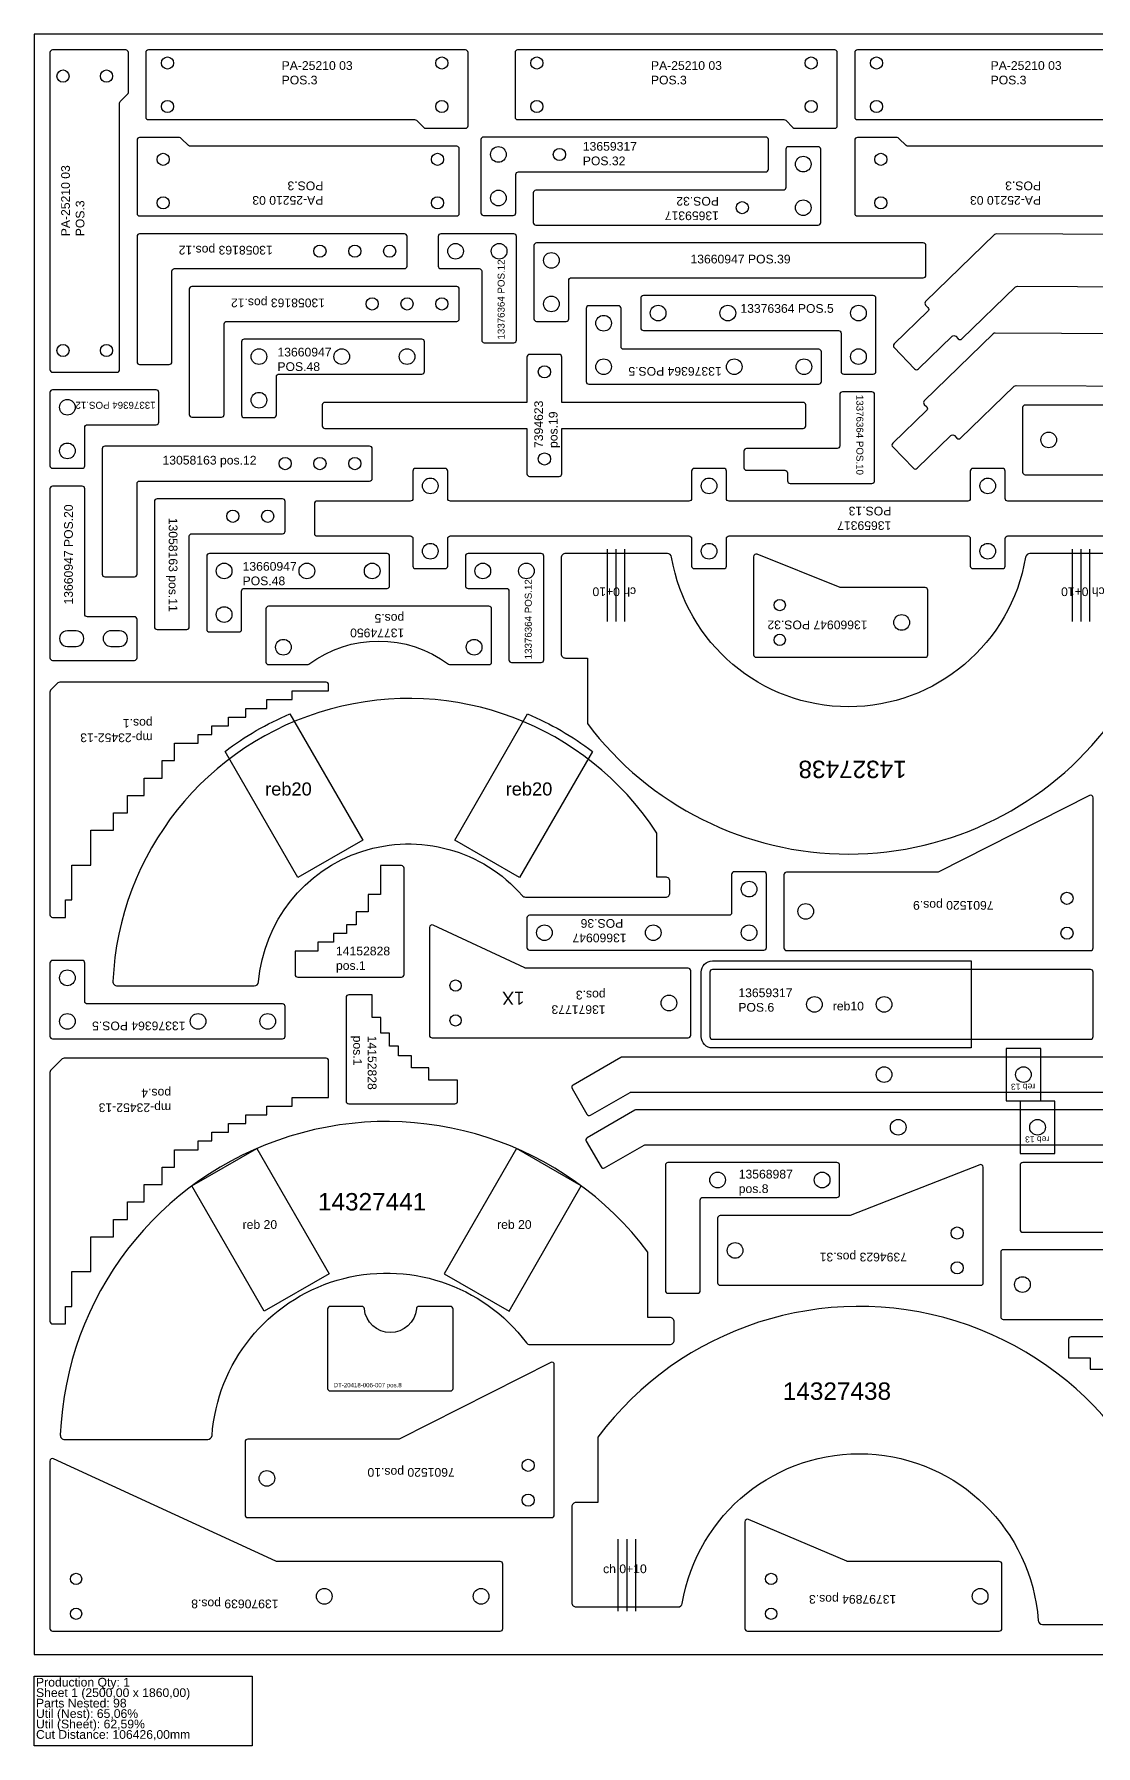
# Model space of a CAD drawing. Header units: millimetres. Extents: x 1223 to 3723, y 86 to 2051.
# Drawn here: x 1223 to 2442, y 86 to 2051 of the extents above; entities that cross this region are included whole.
import ezdxf

# ---------------------------------------------------------------- set-up
doc = ezdxf.new("R2010")
doc.units = ezdxf.units.MM
for name, color, linetype in [('12665459', 7, 'Continuous'), ('13058163', 7, 'Continuous'), ('13376364v01', 7, 'Continuous'), ('13568987v0', 7, 'Continuous'), ('13660947v0', 7, 'Continuous'), ('13671773v01', 7, 'Continuous'), ('13774950', 7, 'Continuous'), ('13797894v0', 7, 'Continuous'), ('13970639v0', 7, 'Continuous'), ('14152064v0', 7, 'Continuous'), ('14152828', 7, 'Continuous'), ('14327438', 7, 'Continuous'), ('14327441', 7, 'Continuous'), ('7394623', 7, 'Continuous'), ('7601520', 7, 'Continuous'), ('Chanfro', 1, 'Continuous'), ('Des.', 7, 'Continuous'), ('mp-23452-13', 7, 'Continuous'), ('Rebaixo', 6, 'Continuous'), ('sheet', 24, 'Continuous'), ('Stats', 7, 'Continuous'), ('Texto', 3, 'Continuous')]:
    doc.layers.add(name, color=color, linetype=linetype)
doc.styles.get("Standard").update_dxf_attribs({"font": 'arial.ttf'})

msp = doc.modelspace()

# ---------------------------------------------------------------- linework, layer by layer
at = {"color": 1}
for points in [[(1240.9, 2029.7), (1240.9, 1665.7, 0.414214), (1243.9, 1662.7), (1317.9, 1662.7, 0.414214), (1320.9, 1665.7), (1320.9, 1971.5, -0.198912), (1321.7, 1973.6), (1330, 1981.9, 0.198912), (1330.9, 1984), (1330.9, 2029.7, 0.414214), (1327.9, 2032.7), (1243.9, 2032.7, 0.414214)], [(1717.9, 2032.7), (1353.9, 2032.7, 0.414214), (1350.9, 2029.7), (1350.9, 1955.7, 0.414214), (1353.9, 1952.7), (1659.6, 1952.7, -0.198912), (1661.7, 1951.9), (1670, 1943.6, 0.198912), (1672.1, 1942.7), (1717.9, 1942.7, 0.414214), (1720.9, 1945.7), (1720.9, 2029.7, 0.414214)], [(2141.9, 2032.7), (1777.9, 2032.7, 0.414214), (1774.9, 2029.7), (1774.9, 1955.7, 0.414214), (1777.9, 1952.7), (2083.6, 1952.7, -0.198912), (2085.7, 1951.9), (2094, 1943.6, 0.198912), (2096.1, 1942.7), (2141.9, 1942.7, 0.414214), (2144.9, 1945.7), (2144.9, 2029.7, 0.414214)], [(2531.9, 2032.7), (2167.9, 2032.7, 0.414214), (2164.9, 2029.7), (2164.9, 1955.7, 0.414214), (2167.9, 1952.7), (2473.6, 1952.7, -0.198912), (2475.7, 1951.9), (2484, 1943.6, 0.198912), (2486.1, 1942.7), (2531.9, 1942.7, 0.414214), (2534.9, 1945.7), (2534.9, 2029.7, 0.414214)], [(1343.9, 1842.1), (1707.9, 1842.1, 0.414214), (1710.9, 1845.1), (1710.9, 1919.1, 0.414214), (1707.9, 1922.1), (1402.1, 1922.1, -0.198912), (1400, 1923), (1391.7, 1931.2, 0.198912), (1389.6, 1932.1), (1343.9, 1932.1, 0.414214), (1340.9, 1929.1), (1340.9, 1845.1, 0.414214)], [(2167.9, 1842.1), (2531.9, 1842.1, 0.414214), (2534.9, 1845.1), (2534.9, 1919.1, 0.414214), (2531.9, 1922.1), (2226.1, 1922.1, -0.198912), (2224, 1923), (2215.7, 1931.2, 0.198912), (2213.6, 1932.1), (2167.9, 1932.1, 0.414214), (2164.9, 1929.1), (2164.9, 1845.1, 0.414214)], [(1700.4, 1327), (1744.9, 1327, 0.414214), (1747.9, 1330), (1747.9, 1391, 0.414214), (1744.9, 1394), (1491.9, 1394, 0.414214), (1488.9, 1391), (1488.9, 1330, 0.414214), (1491.9, 1327), (1536.4, 1327, 0.16041), (1538.2, 1327.6, -0.329293), (1698.6, 1327.6, 0.16041)]]:
    msp.add_lwpolyline(points, format="xyb", close=True, dxfattribs=at)
at = {"color": 2}
for points in [[(1772.8, 1842.7, 0.414214), (1775.8, 1845.7), (1775.8, 1889.7, -0.414214), (1778.8, 1892.7), (2062.8, 1892.7, 0.414214), (2065.8, 1895.7), (2065.8, 1929.7, 0.414214), (2062.8, 1932.7), (1738.8, 1932.7, 0.414214), (1735.8, 1929.7), (1735.8, 1845.7, 0.414214), (1738.8, 1842.7)], [(2088.8, 1921.6, 0.414214), (2085.8, 1918.6), (2085.8, 1874.6, -0.414214), (2082.8, 1871.6), (1798.8, 1871.6, 0.414214), (1795.8, 1868.6), (1795.8, 1834.6, 0.414214), (1798.8, 1831.6), (2122.8, 1831.6, 0.414214), (2125.8, 1834.6), (2125.8, 1918.6, 0.414214), (2122.8, 1921.6)], [(2435.6, 976.9), (2001.6, 976.9, 0.414214), (1998.6, 973.9), (1998.6, 899.9, 0.414214), (2001.6, 896.9), (2435.6, 896.9, 0.414214), (2438.6, 899.9), (2438.6, 973.9, 0.414214)]]:
    msp.add_lwpolyline(points, format="xyb", close=True, dxfattribs=at)
at = {"color": 1}
msp.add_lwpolyline([(2533, 1514.7), (2340.6, 1514.7, -0.414214), (2337.6, 1517.7), (2337.6, 1549.2, 0.414214), (2334.6, 1552.2), (2300.6, 1552.2, 0.414214), (2297.6, 1549.2), (2297.6, 1517.7, -0.414214), (2294.6, 1514.7), (2020.6, 1514.7, -0.414214), (2017.6, 1517.7), (2017.6, 1549.2, 0.414214), (2014.6, 1552.2), (1980.6, 1552.2, 0.414214), (1977.6, 1549.2), (1977.6, 1517.7, -0.414214), (1974.6, 1514.7), (1700.6, 1514.7, -0.414214), (1697.6, 1517.7), (1697.6, 1549.2, 0.414214), (1694.6, 1552.2), (1660.6, 1552.2, 0.414214), (1657.6, 1549.2), (1657.6, 1517.7, -0.414214), (1654.6, 1514.7), (1547.6, 1514.7, 0.414214), (1544.6, 1511.7), (1544.6, 1477.7, 0.414214), (1547.6, 1474.7), (1654.6, 1474.7, -0.414214), (1657.6, 1471.7), (1657.6, 1440.2, 0.414214), (1660.6, 1437.2), (1694.6, 1437.2, 0.414214), (1697.6, 1440.2), (1697.6, 1471.7, -0.414214), (1700.6, 1474.7), (1974.6, 1474.7, -0.414214), (1977.6, 1471.7), (1977.6, 1440.2, 0.414214), (1980.6, 1437.2), (2014.6, 1437.2, 0.414214), (2017.6, 1440.2), (2017.6, 1471.7, -0.414214), (2020.6, 1474.7), (2294.6, 1474.7, -0.414214), (2297.6, 1471.7), (2297.6, 1440.2, 0.414214), (2300.6, 1437.2), (2334.6, 1437.2, 0.414214), (2337.6, 1440.2), (2337.6, 1471.7, -0.414214), (2340.6, 1474.7), (2516.4, 1474.7, -0.198912)], format="xyb", dxfattribs=at)
at = {"color": 6}
msp.add_lwpolyline([(2357.8, 675.3), (2771.8, 675.3, 0.414214), (2774.8, 678.3), (2774.8, 752.3, 0.414214), (2771.8, 755.3), (2357.8, 755.3, 0.414214), (2354.8, 752.3), (2354.8, 678.3, 0.414214)], format="xyb", close=True, dxfattribs=at)
at = {"color": 1}
for centre, radius in [((1375.9, 2017.7), 7), ((1690.9, 2017.7), 7), ((1799.9, 2017.7), 7), ((2114.9, 2017.7), 7), ((2189.9, 2017.7), 7), ((1255.9, 2002.7), 7), ((1305.9, 2002.7), 7), ((1375.9, 1967.7), 7), ((1690.9, 1967.7), 7), ((1799.9, 1967.7), 7), ((2114.9, 1967.7), 7), ((2189.9, 1967.7), 7), ((1370.9, 1907.1), 7), ((1685.9, 1907.1), 7), ((2194.9, 1907.1), 7), ((1370.9, 1857.1), 7), ((1685.9, 1857.1), 7), ((2194.9, 1857.1), 7), ((1255.9, 1687.7), 7), ((1305.9, 1687.7), 7), ((1677.6, 1532.2), 9), ((1997.6, 1532.2), 9), ((2317.6, 1532.2), 9), ((1677.6, 1457.2), 9), ((1997.6, 1457.2), 9), ((2317.6, 1457.2), 9)]:
    msp.add_circle(centre, radius, dxfattribs=at)
at = {"color": 2}
for centre, radius in [((1755.8, 1912.7), 9), ((1825.8, 1912.7), 7), ((2105.8, 1901.6), 9), ((1755.8, 1862.7), 9), ((2035.8, 1851.6), 7), ((2105.8, 1851.6), 9)]:
    msp.add_circle(centre, radius, dxfattribs=at)
at = {"color": 1, "linetype": 'Continuous', "lineweight": 25}
for centre in [(2118.6, 936.9), (2198.6, 936.9)]:
    msp.add_circle(centre, 9, dxfattribs=at)
at = {"layer": '12665459', "color": 1}
for points in [[(2860.8, 1818.9), (2327.6, 1821.6, 0.196067), (2325.5, 1820.7), (2246.3, 1744, 0.414214), (2246.2, 1739.8), (2249, 1736.9, -0.414214), (2248.9, 1732.7), (2210.1, 1695.1, 0.414214), (2210.1, 1690.9), (2233.7, 1666.4, 0.414214), (2238, 1666.4), (2276.7, 1703.9, -0.414214), (2281, 1703.9), (2283.8, 1701, 0.414214), (2288, 1700.9), (2349.6, 1760.6, -0.196067), (2351.7, 1761.4), (2835.2, 1759, -0.201761)], [(2859.3, 1704.8), (2326.1, 1707.6, 0.196067), (2324, 1706.7), (2244.8, 1630, 0.414214), (2244.7, 1625.8), (2247.5, 1622.9, -0.414214), (2247.4, 1618.7), (2208.6, 1581.1, 0.414214), (2208.5, 1576.9), (2232.2, 1552.4, 0.414214), (2236.4, 1552.4), (2275.2, 1589.9, -0.414214), (2279.5, 1589.9), (2282.3, 1587, 0.414214), (2286.5, 1586.9), (2348.1, 1646.6, -0.196067), (2350.2, 1647.4), (2833.7, 1645, -0.201761)]]:
    msp.add_lwpolyline(points, format="xyb", dxfattribs=at)
at = {"layer": '13058163', "color": 1}
for points in [[(1343.9, 1671.6), (1377.9, 1671.6, 0.414213), (1380.9, 1674.6), (1380.9, 1778.6, -0.414214), (1383.9, 1781.6), (1647.9, 1781.6, 0.414214), (1650.9, 1784.6), (1650.9, 1818.6, 0.414214), (1647.9, 1821.6), (1343.9, 1821.6, 0.414214), (1340.9, 1818.6), (1340.9, 1674.6, 0.414214)], [(1403.9, 1611.1), (1437.9, 1611.1, 0.414214), (1440.9, 1614.1), (1440.9, 1718.1, -0.414214), (1443.9, 1721.1), (1707.9, 1721.1, 0.414214), (1710.9, 1724.1), (1710.9, 1758.1, 0.414214), (1707.9, 1761.1), (1403.9, 1761.1, 0.414214), (1400.9, 1758.1), (1400.9, 1614.1, 0.414214)], [(1303.9, 1427.8), (1337.9, 1427.8, 0.414214), (1340.9, 1430.8), (1340.9, 1534.8, -0.414214), (1343.9, 1537.8), (1607.9, 1537.8, 0.414214), (1610.9, 1540.8), (1610.9, 1574.8, 0.414214), (1607.9, 1577.8), (1303.9, 1577.8, 0.414214), (1300.9, 1574.8), (1300.9, 1430.8, 0.414214)], [(1363.9, 1367.3), (1397.9, 1367.3, 0.414214), (1400.9, 1370.3), (1400.9, 1474.3, -0.414214), (1403.9, 1477.3), (1507.9, 1477.3, 0.414214), (1510.9, 1480.3), (1510.9, 1514.3, 0.414214), (1507.9, 1517.3), (1363.9, 1517.3, 0.414214), (1360.9, 1514.3), (1360.9, 1370.3, 0.414214)]]:
    msp.add_lwpolyline(points, format="xyb", close=True, dxfattribs=at)
at = {"layer": '13058163', "color": 32}
for points in [[(1840.4, 840.2), (1857.4, 810.8, 0.414214), (1861.5, 809.7), (1906.9, 835.9, -0.131652), (1908.4, 836.3), (2755.6, 836.3, 0.414214), (2758.6, 839.3), (2758.6, 873.3, 0.414214), (2755.6, 876.3), (1897.7, 876.3, 0.131652), (1896.2, 875.9), (1841.5, 844.3, 0.414214)], [(1856.6, 779.7), (1873.6, 750.3, 0.414214), (1877.7, 749.2), (1923.1, 775.4, -0.131653), (1924.6, 775.8), (2771.8, 775.8, 0.414214), (2774.8, 778.8), (2774.8, 812.8, 0.414214), (2771.8, 815.8), (1913.9, 815.8, 0.131653), (1912.4, 815.4), (1857.7, 783.8, 0.414214)]]:
    msp.add_lwpolyline(points, format="xyb", close=True, dxfattribs=at)
at = {"layer": '13058163', "color": 1}
for centre in [(1550.9, 1801.6), (1590.9, 1801.6), (1630.9, 1801.6), (1610.9, 1741.1), (1650.9, 1741.1), (1690.9, 1741.1), (1510.9, 1557.8), (1550.9, 1557.8), (1590.9, 1557.8), (1450.9, 1497.3), (1490.9, 1497.3)]:
    msp.add_circle(centre, 7, dxfattribs=at)
at = {"layer": '13058163', "color": 32}
for centre in [(2198.6, 856.3), (2214.8, 795.8)]:
    msp.add_circle(centre, 9, dxfattribs=at)
at = {"layer": '13058163', "color": 1, "linetype": 'Continuous', "lineweight": 25}
for centre in [(2358.6, 856.3), (2374.8, 795.8)]:
    msp.add_circle(centre, 9, dxfattribs=at)
at = {"layer": '13376364v01', "color": 1}
for points in [[(1739.6, 1696.6), (1773.6, 1696.6, 0.414214), (1776.6, 1699.6), (1776.6, 1818.6, 0.414214), (1773.6, 1821.6), (1689.6, 1821.6, 0.414214), (1686.6, 1818.6), (1686.6, 1784.6, 0.414214), (1689.6, 1781.6), (1733.6, 1781.6, -0.414214), (1736.6, 1778.6), (1736.6, 1699.6, 0.414214)], [(2152.2, 1660.6), (2186.2, 1660.6, 0.414214), (2189.2, 1663.6), (2189.2, 1747.6, 0.414214), (2186.2, 1750.6), (1922.2, 1750.6, 0.414214), (1919.2, 1747.6), (1919.2, 1713.6, 0.414214), (1922.2, 1710.6), (2146.2, 1710.6, -0.414214), (2149.2, 1707.6), (2149.2, 1663.6, 0.414214)], [(1893.6, 1739), (1859.6, 1739, 0.414214), (1856.6, 1736), (1856.6, 1652, 0.414214), (1859.6, 1649), (2123.6, 1649, 0.414214), (2126.6, 1652), (2126.6, 1686, 0.414214), (2123.6, 1689), (1899.6, 1689, -0.414214), (1896.6, 1692), (1896.6, 1736, 0.414214)], [(1365.9, 1605.4), (1365.9, 1639.4, 0.414214), (1362.9, 1642.4), (1243.9, 1642.4, 0.414214), (1240.9, 1639.4), (1240.9, 1555.4, 0.414214), (1243.9, 1552.4), (1277.9, 1552.4, 0.414214), (1280.9, 1555.4), (1280.9, 1599.4, -0.414214), (1283.9, 1602.4), (1362.9, 1602.4, 0.414214)], [(2184.7, 1640.1), (2150.7, 1640.1, 0.414214), (2147.7, 1637.1), (2147.7, 1578.1, -0.414214), (2144.7, 1575.1), (2040.7, 1575.1, 0.414214), (2037.7, 1572.1), (2037.7, 1553.1, 0.414214), (2040.7, 1550.1), (2084.7, 1550.1, -0.414214), (2087.7, 1547.1), (2087.7, 1538.1, 0.414214), (2090.7, 1535.1), (2184.7, 1535.1, 0.414214), (2187.7, 1538.1), (2187.7, 1637.1, 0.414214)], [(2357.6, 1548, 0.414214), (2360.6, 1545), (2557.4, 1545, -0.04581), (2557.9, 1544.9), (2824.1, 1495.6, 0.468921), (2827.6, 1498.6), (2827.6, 1622, 0.414214), (2824.6, 1625), (2360.6, 1625, 0.414214), (2357.6, 1622)], [(1770.9, 1329.5), (1804.9, 1329.5, 0.414214), (1807.9, 1332.5), (1807.9, 1451.5, 0.414214), (1804.9, 1454.5), (1720.9, 1454.5, 0.414214), (1717.9, 1451.5), (1717.9, 1417.5, 0.414214), (1720.9, 1414.5), (1764.9, 1414.5, -0.414214), (1767.9, 1411.5), (1767.9, 1332.5, 0.414214)], [(1277.9, 987.4), (1243.9, 987.4, 0.414214), (1240.9, 984.4), (1240.9, 900.4, 0.414214), (1243.9, 897.4), (1507.9, 897.4, 0.414214), (1510.9, 900.4), (1510.9, 934.4, 0.414214), (1507.9, 937.4), (1283.9, 937.4, -0.414214), (1280.9, 940.4), (1280.9, 984.4, 0.414214)]]:
    msp.add_lwpolyline(points, format="xyb", close=True, dxfattribs=at)
for centre in [(1706.6, 1801.6), (1756.6, 1801.6), (1939.2, 1730.6), (2019.2, 1730.6), (2169.2, 1730.6), (1876.6, 1719), (1876.6, 1669), (2026.6, 1669), (2106.6, 1669), (2169.2, 1680.6), (1260.9, 1622.4), (2387.6, 1585), (1260.9, 1572.4), (1737.9, 1434.5), (1787.9, 1434.5), (1260.9, 967.4), (1260.9, 917.4), (1410.9, 917.4), (1490.9, 917.4)]:
    msp.add_circle(centre, 9, dxfattribs=at)
at = {"layer": '13568987v0', "color": 1}
msp.add_lwpolyline([(1950.5, 605.3), (1984.5, 605.3, 0.414214), (1987.5, 608.3), (1987.5, 712.3, -0.414214), (1990.5, 715.3), (2144.5, 715.3, 0.414214), (2147.5, 718.3), (2147.5, 752.3, 0.414214), (2144.5, 755.3), (1950.5, 755.3, 0.414214), (1947.5, 752.3), (1947.5, 608.3, 0.414214)], format="xyb", close=True, dxfattribs=at)
for centre in [(2007.5, 735.3), (2127.5, 735.3)]:
    msp.add_circle(centre, 9, dxfattribs=at)
at = {"layer": '13660947v0', "color": 1}
for points in [[(1796.6, 1808.1), (1796.6, 1724.1, 0.414214), (1799.6, 1721.1), (1833.6, 1721.1, 0.414214), (1836.6, 1724.1), (1836.6, 1768.1, -0.414214), (1839.6, 1771.1), (2243.6, 1771.1, 0.414214), (2246.6, 1774.1), (2246.6, 1808.1, 0.414214), (2243.6, 1811.1), (1799.6, 1811.1, 0.414214)], [(1460.9, 1697.6), (1460.9, 1613.6, 0.414214), (1463.9, 1610.6), (1497.9, 1610.6, 0.414214), (1500.9, 1613.6), (1500.9, 1657.6, -0.414214), (1503.9, 1660.6), (1667.9, 1660.6, 0.414214), (1670.9, 1663.6), (1670.9, 1697.6, 0.414214), (1667.9, 1700.6), (1463.9, 1700.6, 0.414214)], [(1340.9, 1334.9), (1340.9, 1378.9, 0.414214), (1337.9, 1381.9), (1283.9, 1381.9, -0.414214), (1280.9, 1384.9), (1280.9, 1528.9, 0.414214), (1277.9, 1531.9), (1243.9, 1531.9, 0.414214), (1240.9, 1528.9), (1240.9, 1334.9, 0.414214), (1243.9, 1331.9), (1337.9, 1331.9, 0.414214)], [(1420.9, 1451.5), (1420.9, 1367.5, 0.414214), (1423.9, 1364.5), (1457.9, 1364.5, 0.414214), (1460.9, 1367.5), (1460.9, 1411.5, -0.414214), (1463.9, 1414.5), (1627.9, 1414.5, 0.414214), (1630.9, 1417.5), (1630.9, 1451.5, 0.414214), (1627.9, 1454.5), (1423.9, 1454.5, 0.414214)], [(2149.4, 1415.4, -0.095415), (2148.3, 1415.6), (2052.9, 1453.7, 0.530598), (2048.8, 1450.9), (2048.8, 1338.4, 0.414214), (2051.8, 1335.4), (2245.8, 1335.4, 0.414214), (2248.8, 1338.4), (2248.8, 1412.4, 0.414214), (2245.8, 1415.4)], [(1260.9, 1365.9, 1.000068), (1260.9, 1347.9), (1270.9, 1347.9, 1.000065), (1270.9, 1365.9)], [(1310.9, 1365.9, 0.999964), (1310.9, 1347.9), (1320.9, 1347.9, 1.000065), (1320.9, 1365.9)], [(2020.6, 1039.2), (1791.6, 1039.2, 0.414214), (1788.6, 1036.2), (1788.6, 1002.2, 0.414214), (1791.6, 999.2), (2060.6, 999.2, 0.414214), (2063.6, 1002.2), (2063.6, 1086.2, 0.414214), (2060.6, 1089.2), (2026.6, 1089.2, 0.414214), (2023.6, 1086.2), (2023.6, 1042.2, -0.414214)]]:
    msp.add_lwpolyline(points, format="xyb", close=True, dxfattribs=at)
for centre, radius in [((1816.6, 1791.1), 9), ((1816.6, 1741.1), 9), ((1480.9, 1680.6), 9), ((1575.9, 1680.6), 9), ((1650.9, 1680.6), 9), ((1480.9, 1630.6), 9), ((1440.9, 1434.5), 9), ((1535.9, 1434.5), 9), ((1610.9, 1434.5), 9), ((2078.8, 1395.4), 6.5), ((1440.9, 1384.5), 9), ((2218.8, 1375.4), 9), ((2078.8, 1355.4), 6.5), ((2043.6, 1069.2), 9), ((1808.6, 1019.2), 9), ((1933.6, 1019.2), 9), ((2043.6, 1019.2), 9)]:
    msp.add_circle(centre, radius, dxfattribs=at)
at = {"layer": '13671773v01', "color": 1}
msp.add_lwpolyline([(1976.6, 975.5, 0.414214), (1973.6, 978.5), (1787.3, 978.5, -0.109518), (1786, 978.8), (1680.9, 1027.8, 0.548619), (1676.6, 1025.1), (1676.6, 901.5, 0.414214), (1679.6, 898.5), (1973.6, 898.5, 0.414214), (1976.6, 901.5)], format="xyb", close=True, dxfattribs=at)
for centre, radius in [((1706.6, 958.5), 6.5), ((1951.6, 938.5), 9), ((1706.6, 918.5), 6.5)]:
    msp.add_circle(centre, radius, dxfattribs=at)
at = {"layer": '13774950', "color": 1}
for centre in [(1508.9, 1347), (1727.9, 1347)]:
    msp.add_circle(centre, 9, dxfattribs=at)
at = {"layer": '13797894v0', "color": 1}
msp.add_lwpolyline([(2333.9, 294.3, 0.414214), (2330.9, 297.3), (2157, 297.3, -0.100921), (2155.8, 297.6), (2043, 345.5, 0.537608), (2038.9, 342.8), (2038.9, 220.3, 0.414214), (2041.9, 217.3), (2330.9, 217.3, 0.414214), (2333.9, 220.3)], format="xyb", close=True, dxfattribs=at)
for centre, radius in [((2068.9, 277.3), 6.5), ((2308.9, 257.3), 9), ((2068.9, 237.3), 6.5)]:
    msp.add_circle(centre, radius, dxfattribs=at)
at = {"layer": '13970639v0', "color": 1}
for points in [[(2332.5, 578.3, 0.414214), (2335.5, 575.3), (2591.8, 575.3, -0.108525), (2593.1, 575), (2848.2, 457.2, 0.547343), (2852.5, 460), (2852.5, 652.3, 0.414214), (2849.5, 655.3), (2335.5, 655.3, 0.414214), (2332.5, 652.3)], [(1760.9, 294.3, 0.414214), (1757.9, 297.3), (1501.5, 297.3, -0.108525), (1500.3, 297.5), (1245.1, 415.3, 0.547343), (1240.9, 412.6), (1240.9, 220.3, 0.414214), (1243.9, 217.3), (1757.9, 217.3, 0.414214), (1760.9, 220.3)]]:
    msp.add_lwpolyline(points, format="xyb", close=True, dxfattribs=at)
for centre, radius in [((2357.5, 615.3), 9), ((1270.9, 277.3), 6.5), ((1555.9, 257.3), 9), ((1735.9, 257.3), 9), ((1270.9, 237.3), 6.5)]:
    msp.add_circle(centre, radius, dxfattribs=at)
at = {"layer": '14152064v0', "color": 6}
msp.add_lwpolyline([(1313.2, 963.3, 0.427394), (1318.2, 958.1), (1475.5, 958.1, 0.389713), (1480.4, 962.7, -0.662334), (1783.2, 1061.8, 0.216689), (1787, 1060.1), (1947.8, 1060.1, 0.414214), (1952.8, 1065.1), (1952.8, 1078.1, 0.414214), (1947.8, 1083.1), (1937.8, 1083.1), (1937.8, 1132, 0.146324), (1937, 1134.8, 0.727443)], format="xyb", close=True, dxfattribs=at)
at = {"layer": '14152828', "color": 1}
for points in [[(1522.4, 998.2), (1522.4, 971.2, 0.414214), (1525.4, 968.2), (1644.4, 968.2, 0.414214), (1647.4, 971.2), (1647.4, 1093.2, 0.414214), (1644.4, 1096.2), (1620.4, 1096.2), (1620.4, 1063.2), (1606.4, 1063.2), (1606.4, 1043.2), (1592.4, 1043.2), (1592.4, 1028.2), (1581.4, 1028.2), (1581.4, 1018.2), (1566.4, 1018.2), (1566.4, 1008.2), (1548.4, 1008.2), (1548.4, 998.2)], [(1610.9, 947.9), (1583.9, 947.9, 0.414214), (1580.9, 944.9), (1580.9, 825.9, 0.414214), (1583.9, 822.9), (1705.9, 822.9, 0.414214), (1708.9, 825.9), (1708.9, 849.9), (1675.9, 849.9), (1675.9, 863.9), (1655.9, 863.9), (1655.9, 877.9), (1640.9, 877.9), (1640.9, 888.9), (1630.9, 888.9), (1630.9, 903.9), (1620.9, 903.9), (1620.9, 921.9), (1610.9, 921.9)]]:
    msp.add_lwpolyline(points, format="xyb", close=True, dxfattribs=at)
at = {"layer": '14327438', "color": 1}
for points in [[(2487.9, 1449.5, 0.414214), (2482.9, 1454.5), (2366, 1454.5, 0.366204), (2361, 1450.4, -0.845841), (1954.7, 1450.4, 0.366204), (1949.8, 1454.5), (1832.9, 1454.5, 0.414214), (1827.9, 1449.5), (1827.9, 1339.5, 0.414214), (1832.9, 1334.5), (1857.9, 1334.5), (1857.9, 1259.5, 0.5), (2457.9, 1259.5), (2457.9, 1334.5), (2482.9, 1334.5, 0.414214), (2487.9, 1339.5)], [(1870, 365.1), (1845, 365.1, 0.414214), (1840, 360.1), (1840, 250.1, 0.414214), (1845, 245.1), (1961.9, 245.1, 0.366204), (1966.9, 249.2, -0.887648), (2375.5, 229.7, 0.393524), (2380.5, 225.1), (2539.7, 225.1, 0.426141), (2544.7, 230.3, 0.705466), (1870, 440.1)]]:
    msp.add_lwpolyline(points, format="xyb", close=True, dxfattribs=at)
at = {"layer": '14327441', "color": 3}
msp.add_lwpolyline([(1927.5, 652.4, 0.705466), (1252.8, 442.6, 0.426141), (1257.8, 437.4), (1422, 437.4, 0.393025), (1427, 442, -0.692531), (1788, 548.4, 0.235427), (1792, 546.4), (1952.5, 546.4, 0.414214), (1957.5, 551.4), (1957.5, 572.4, 0.414214), (1952.5, 577.4), (1927.5, 577.4)], format="xyb", close=True, dxfattribs=at)
at = {"layer": '7394623', "color": 1}
for points in [[(1788.6, 1546.1, 0.414214), (1791.6, 1543.1), (1825.6, 1543.1, 0.414214), (1828.6, 1546.1), (1828.6, 1598.1), (2105.6, 1598.1, 0.414214), (2108.6, 1601.1), (2108.6, 1625.1, 0.414214), (2105.6, 1628.1), (1828.6, 1628.1), (1828.6, 1680.1, 0.414214), (1825.6, 1683.1), (1791.6, 1683.1, 0.414214), (1788.6, 1680.1), (1788.6, 1628.1), (1556.6, 1628.1, 0.414214), (1553.6, 1625.1), (1553.6, 1601.1, 0.414214), (1556.6, 1598.1), (1788.6, 1598.1)], [(2010.5, 614.4), (2309.5, 614.4, 0.414214), (2312.5, 617.4), (2312.5, 750, 0.528428), (2308.4, 752.8), (2159.5, 694.4), (2010.5, 694.4, 0.414214), (2007.5, 691.4), (2007.5, 617.4, 0.414214)]]:
    msp.add_lwpolyline(points, format="xyb", close=True, dxfattribs=at)
for centre, radius in [((1808.6, 1663.1), 7), ((1808.6, 1563.1), 7), ((2282.5, 674.4), 7), ((2027.5, 654.4), 9), ((2282.5, 634.4), 7)]:
    msp.add_circle(centre, radius, dxfattribs=at)
at = {"layer": '7601520', "color": 1}
for points in [[(2438.6, 1174, 0.544092), (2434.4, 1176.8), (2260.6, 1088.7), (2086.6, 1088.7, 0.414214), (2083.6, 1085.7), (2083.6, 1001.7, 0.414214), (2086.6, 998.7), (2435.6, 998.7, 0.414214), (2438.6, 1001.7)], [(1820, 523.1, 0.544092), (1815.8, 525.8), (1642, 437.7), (1468, 437.7, 0.414214), (1465, 434.7), (1465, 350.7, 0.414214), (1468, 347.7), (1817, 347.7, 0.414214), (1820, 350.7)]]:
    msp.add_lwpolyline(points, format="xyb", close=True, dxfattribs=at)
for centre, radius in [((2408.6, 1058.7), 7), ((2108.6, 1043.7), 9), ((2408.6, 1018.7), 7), ((1790, 407.7), 7), ((1490, 392.7), 9), ((1790, 367.7), 7)]:
    msp.add_circle(centre, radius, dxfattribs=at)
at = {"layer": 'Chanfro', "color": 1}
for p, q in [((1881, 1376.5), (1881, 1459.5)), ((1891, 1376.5), (1891, 1459.5)), ((1901, 1376.5), (1901, 1459.5)), ((2414.8, 1376.5), (2414.8, 1459.5)), ((2424.8, 1376.5), (2424.8, 1459.5)), ((2434.8, 1376.5), (2434.8, 1459.5)), ((1893.1, 323.1), (1893.1, 240.1)), ((1903.1, 323.1), (1903.1, 240.1)), ((1913.1, 323.1), (1913.1, 240.1))]:
    msp.add_line(p, q, dxfattribs=at)
at = {"layer": 'Des.', "color": 1}
for points in [[(1703.7, 587.1, 0.414214), (1700.7, 590.1), (1664.6, 590.1, 0.387795), (1661.6, 587.4, -0.912871), (1601.9, 587.4, 0.387795), (1598.9, 590.1), (1562.7, 590.1, 0.414214), (1559.7, 587.1), (1559.7, 496.1, 0.414214), (1562.7, 493.1), (1700.7, 493.1, 0.414214), (1703.7, 496.1)], [(2557.4, 400.2, 0.414214), (2560.4, 403.2), (2560.4, 552.2, 0.414214), (2557.4, 555.2), (2413.4, 555.2, 0.414214), (2410.4, 552.2), (2410.4, 531.2), (2435.4, 531.2), (2435.4, 518.2), (2460.4, 518.2), (2460.4, 502.2), (2480.4, 502.2), (2480.4, 485.2), (2495.4, 485.2), (2495.4, 466.2), (2510.4, 466.2), (2510.4, 450.2), (2520.4, 450.2), (2520.4, 430.2), (2530.4, 430.2), (2530.4, 400.2)]]:
    msp.add_lwpolyline(points, format="xyb", close=True, dxfattribs=at)
at = {"layer": 'mp-23452-13', "color": 1}
for points in [[(1560.9, 1296.8), (1560.9, 1303.8, 0.414214), (1557.9, 1306.8), (1252.1, 1306.8, 0.198912), (1250, 1305.9), (1241.7, 1297.6, 0.198912), (1240.9, 1295.5), (1240.9, 1039.8, 0.414214), (1243.9, 1036.8), (1258.9, 1036.8), (1258.9, 1056.8), (1265.9, 1056.8), (1265.9, 1096.8), (1287.9, 1096.8), (1287.9, 1136.8), (1313.9, 1136.8), (1313.9, 1156.8), (1329.9, 1156.8), (1329.9, 1176.8), (1348.9, 1176.8), (1348.9, 1196.8), (1369.9, 1196.8), (1369.9, 1216.8), (1383.9, 1216.8), (1383.9, 1236.8), (1410.9, 1236.8), (1410.9, 1246.8), (1426.9, 1246.8), (1426.9, 1256.8), (1445.9, 1256.8), (1445.9, 1266.8), (1465.9, 1266.8), (1465.9, 1276.8), (1489.9, 1276.8), (1489.9, 1286.8), (1518.9, 1286.8), (1518.9, 1296.8)], [(1560.9, 830.1), (1560.9, 872.1, 0.414214), (1557.9, 875.1), (1257.1, 875.1, 0.198912), (1255, 874.3), (1241.7, 861, 0.198912), (1240.9, 858.9), (1240.9, 573.1, 0.414214), (1243.9, 570.1), (1258.9, 570.1), (1258.9, 590.1), (1265.9, 590.1), (1265.9, 630.1), (1287.9, 630.1), (1287.9, 670.1), (1313.9, 670.1), (1313.9, 690.1), (1329.9, 690.1), (1329.9, 710.1), (1348.9, 710.1), (1348.9, 730.1), (1369.9, 730.1), (1369.9, 750.1), (1383.9, 750.1), (1383.9, 770.1), (1410.9, 770.1), (1410.9, 780.1), (1426.9, 780.1), (1426.9, 790.1), (1445.9, 790.1), (1445.9, 800.1), (1465.9, 800.1), (1465.9, 810.1), (1489.9, 810.1), (1489.9, 820.1), (1518.9, 820.1), (1518.9, 830.1)]]:
    msp.add_lwpolyline(points, format="xyb", close=True, dxfattribs=at)
at = {"layer": 'Rebaixo', "color": 6}
for points in [[(1525.6, 1082.5), (1441.9, 1227.4, -0.061662), (1516.4, 1270.4), (1600.1, 1125.5)], [(1780.1, 1082.5), (1705.6, 1125.5), (1789.3, 1270.4, -0.061662), (1863.7, 1227.4)]]:
    msp.add_lwpolyline(points, format="xyb", close=True, dxfattribs=at)
at = {"layer": 'Rebaixo', "color": 1, "linetype": 'Continuous', "lineweight": 25}
msp.add_lwpolyline([(2298.6, 886.9), (2001.6, 886.9, -0.414214), (1988.6, 899.9), (1988.6, 973.9, -0.414214), (2001.6, 986.9), (2298.6, 986.9)], format="xyb", close=True, dxfattribs=at)
for points in [[(2378.6, 886.3), (2338.6, 886.3), (2338.6, 826.3), (2378.6, 826.3)], [(2394.8, 825.8), (2354.8, 825.8), (2354.8, 765.8), (2394.8, 765.8)]]:
    msp.add_lwpolyline(points, close=True, dxfattribs=at)
at = {"layer": 'Rebaixo', "color": 3}
for points in [[(1561.3, 627.7), (1486.8, 584.7), (1403.9, 728.5), (1478.4, 771.5)], [(1693.6, 627.7), (1768.1, 584.7), (1851, 728.5), (1776.6, 771.5)]]:
    msp.add_lwpolyline(points, close=True, dxfattribs=at)
at = {"layer": 'sheet', "color": 7}
msp.add_lwpolyline([(1222.9, 190.7), (3722.9, 190.7), (3722.9, 2050.7), (1222.9, 2050.7)], close=True, dxfattribs=at)
at = {"layer": 'Stats', "color": 151}
msp.add_lwpolyline([(1222.9, 165.7), (1472.9, 165.7), (1472.9, 85.7), (1222.9, 85.7), (1222.9, 165.7)], close=True, dxfattribs=at)

# ---------------------------------------------------------------- texts
at = {"layer": 'Chanfro', "color": 1, "char_height": 10, "width": 61.023, "rotation": 180}
for insert, attachment_point in [((1913.9, 1405.7), 1), ((2401.8, 1405.7), 3)]:
    msp.add_mtext('ch 0+10', dxfattribs=dict(at, insert=insert, attachment_point=attachment_point))
at = {"layer": 'Chanfro', "color": 1, "insert": (1926.1, 293.9), "char_height": 10, "width": 61.023, "attachment_point": 3}
msp.add_mtext('ch 0+10', dxfattribs=at)
at = {"layer": 'Rebaixo', "color": 6, "char_height": 15}
for insert, attachment_point in [((1541.5, 1176.5), 9), ((1764.1, 1176.5), 7)]:
    msp.add_mtext_dynamic_manual_height_columns('reb20', width=60.85, gutter_width=12.5, heights=[15.3], dxfattribs=dict(at, insert=insert, attachment_point=attachment_point))
at = {"layer": 'Rebaixo', "color": 1, "insert": (2139.7, 940), "char_height": 10, "attachment_point": 1}
msp.add_mtext_dynamic_manual_height_columns('reb10', width=44.144, gutter_width=12.5, heights=[0], dxfattribs=at)
at = {"layer": 'Rebaixo', "color": 1, "char_height": 7, "attachment_point": 1, "rotation": 180}
for insert in [(2372, 838.9), (2388.2, 778.4)]:
    msp.add_mtext_dynamic_manual_height_columns('reb 13', width=101.867, gutter_width=12.5, heights=[0], dxfattribs=dict(at, insert=insert))
at = {"layer": 'Rebaixo', "color": 3, "char_height": 10, "attachment_point": 1}
for insert in [(1462.1, 689.2), (1754.3, 689.2)]:
    msp.add_mtext_dynamic_manual_height_columns('reb 20', width=50.181, gutter_width=12.5, heights=[0], dxfattribs=dict(at, insert=insert))
at = {"layer": 'Stats', "color": 60}
for s, p in [('Production Qty: 1', (1224.9, 153.7)), ('Sheet 1 (2500,00 x 1860,00)', (1224.9, 141.7)), ('Parts Nested: 98', (1224.9, 129.7)), ('Util (Nest): 65,06%', (1224.9, 117.7)), ('Cut Distance: 106426,00mm', (1224.9, 93.7)), ('Util (Sheet): 62,59%', (1224.9, 105.7))]:
    msp.add_text(s, height=10, dxfattribs=at).set_placement(p)
at = {"layer": 'Texto', "color": 1, "attachment_point": 1}
for s, insert, char_height, width in [('PA-25210 03 POS.3', (1506.9, 2019.8), 10, 93.785), ('PA-25210 03 POS.3', (1930.9, 2019.8), 10, 93.785), ('PA-25210 03 POS.3', (2320.9, 2019.8), 10, 93.785), ('13660947 POS.39', (1976.3, 1797.6), 10, 116.776), ('13376364 POS.5', (2033.6, 1740.9), 10, 165.283), ('13660947 \\PPOS.48', (1502.1, 1690.8), 10, 116.776), ('13058163 pos.12', (1370.1, 1566.7), 10, 120.111), ('13660947 \\PPOS.48', (1462.1, 1444.8), 10, 116.776), ('14152828 pos.1', (1569.3, 1003.2), 10, 32.338), ('13568987\\Ppos.8', (2031.7, 747), 10, 98.541), ('DT-20418-006-007 pos.8', (1566.7, 502.3), 5, 136.992), ('14327438', (2082.3, 502.9), 20, 314.113)]:
    msp.add_mtext(s, dxfattribs=dict(at, insert=insert, char_height=char_height, width=width))
at = {"layer": 'Texto', "color": 2, "insert": (1852.7, 1927), "char_height": 10, "width": 171.219, "attachment_point": 1}
msp.add_mtext('13659317\\PPOS.32', dxfattribs=at)
at = {"layer": 'Texto', "color": 1, "attachment_point": 1}
for s, insert, char_height, width, rotation in [('PA-25210 03 POS.3', (1253.8, 1818.8), 10, 93.785, 90), ('PA-25210 03 POS.3', (1554.8, 1855), 10, 93.785, 180), ('PA-25210 03 POS.3', (2378.8, 1855), 10, 93.785, 180), ('13058163 pos.12', (1496.7, 1797.8), 10, 120.111, 180), ('13376364 POS.12', (1754.9, 1700.2), 8, 165.283, 90), ('13058163 pos.12', (1556.7, 1737.3), 10, 120.111, 180), ('13376364 POS.5', (2012.2, 1658.7), 10, 165.283, 180), ('13376364 POS.10', (2174.8, 1636.7), 8, 165.283, 270), ('13376364 POS.12', (1362.2, 1620.7), 8, 165.283, 180), ('7394623 pos.19', (1797, 1575.7), 10, 78.387, 90), ('13660947 POS.20', (1257.2, 1396), 10, 116.776, 90), ('13058163 pos.11', (1387.3, 1495.6), 10, 135.9, 270), ('13659317 \\PPOS.13', (2206.9, 1481.6), 10, 171.219, 180), ('13376364 POS.12', (1786.1, 1333.1), 8, 165.283, 90), ('13774950\\Ppos.5', (1647.7, 1358.4), 10, 54.906, 180), ('13660947 POS.32', (2179.6, 1367.6), 10, 116.776, 180), ('mp-23452-13 pos.1', (1358.8, 1238), 10, 60.76, 180), ('14327438', (2224.6, 1196.7), 20, 314.113, 180), ('7601520 pos.9', (2324.3, 1045.6), 10, 118.423, 180), ('13660947\\P POS.36', (1903, 1008.2), 10, 116.776, 180), ('1X', (1785.6, 936.5), 15, 90.989, 180), ('13671773\\Ppos.3', (1878.9, 925.9), 10, 90.989, 180), ('13376364 POS.5', (1396.5, 907.2), 10, 165.283, 180), ('14152828 pos.1', (1615.8, 901), 10, 32.338, 270), ('mp-23452-13 pos.4', (1380, 813.3), 10, 60.76, 180), ('7394623 pos.31', (2224.9, 641.8), 10, 176.151, 180), ('7601520 pos.10', (1705.7, 394.6), 10, 118.423, 180), ('{\\W3.451951; }13970639 pos.8', (1516.7, 243.6), 10, 124.873, 180), ('{\\W2.087768; }13797894 pos.3', (2220.7, 248.9), 10, 114.262, 180)]:
    msp.add_mtext(s, dxfattribs=dict(at, insert=insert, char_height=char_height, width=width, rotation=rotation))
at = {"layer": 'Texto', "color": 2, "insert": (2009, 1837.3), "char_height": 10, "width": 171.219, "attachment_point": 1, "rotation": 180}
msp.add_mtext('13659317\\PPOS.32', dxfattribs=at)
at = {"layer": 'Texto', "color": 1, "insert": (2031.3, 955.2), "char_height": 10, "attachment_point": 1}
msp.add_mtext_dynamic_manual_height_columns('13659317 \\PPOS.6', width=171.219, gutter_width=12.5, heights=[0], dxfattribs=at)
at = {"layer": 'Texto', "color": 3, "insert": (1548.6, 720.3), "char_height": 20, "width": 174.522, "attachment_point": 1}
msp.add_mtext('14327441', dxfattribs=at)

doc.saveas('drawing.dxf')
